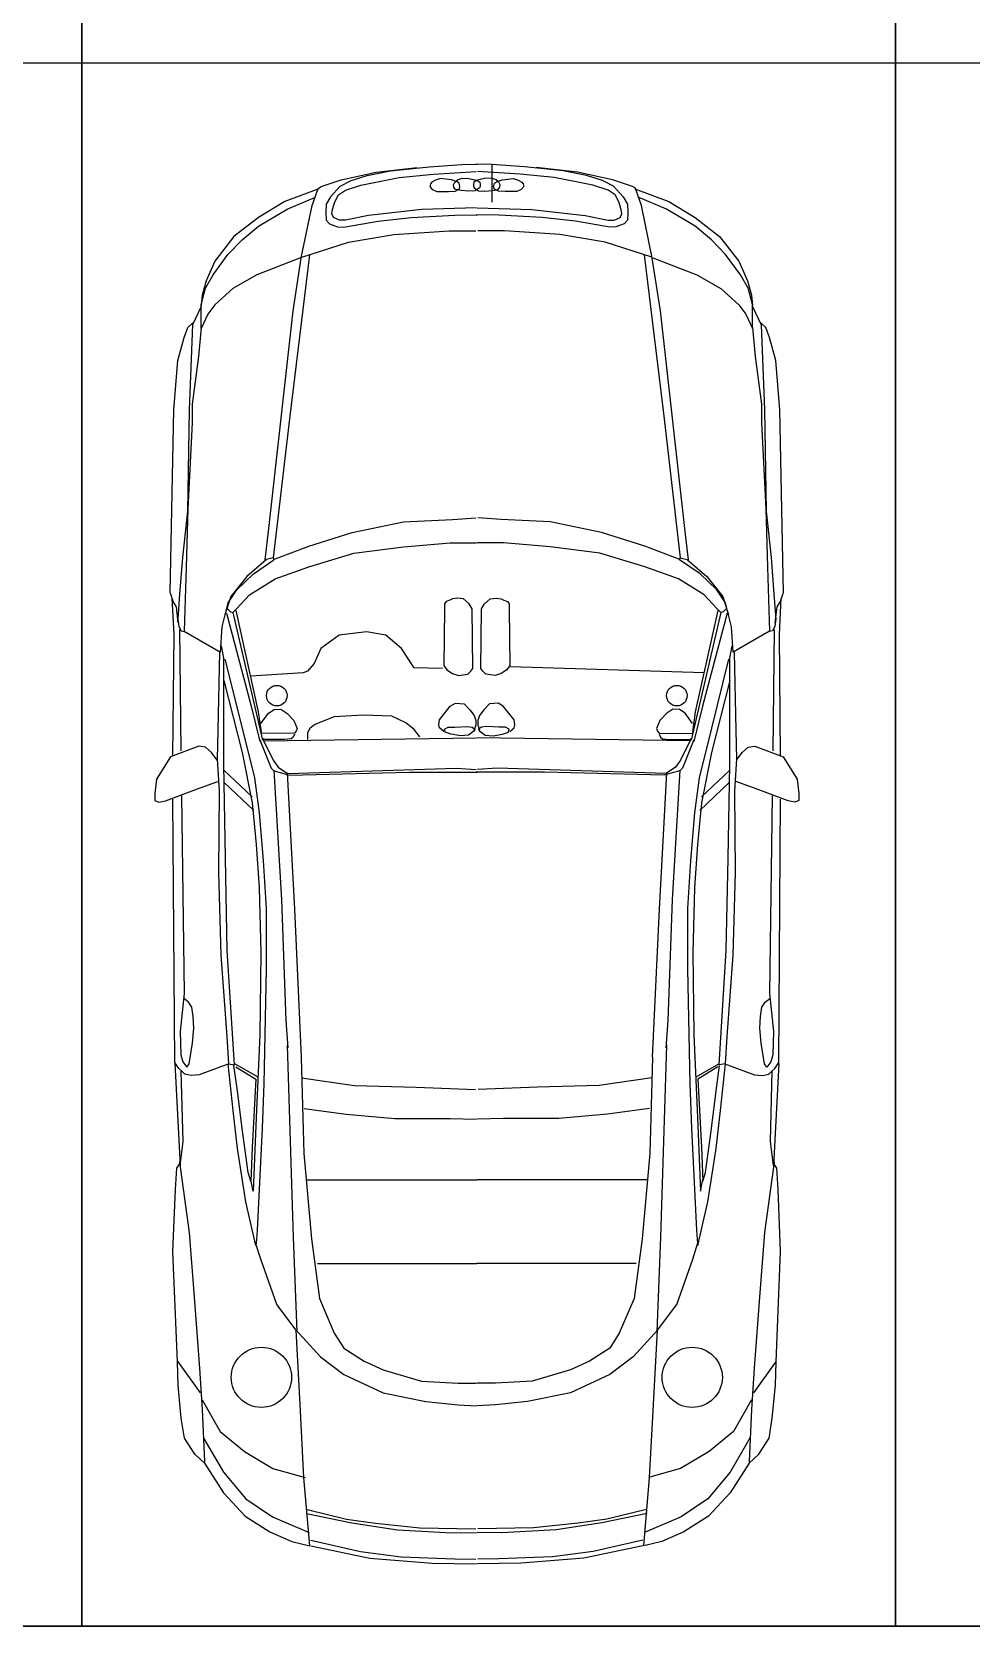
# Model space of a CAD drawing. Header units: inches. Extents: x 484217 to 497210, y -26946 to -21493.
# Drawn here: x 491465 to 491580.7, y -22743.9 to -22547.2 of the extents above; entities that cross this region are included whole.
import ezdxf

# ---------------------------------------------------------------- set-up
doc = ezdxf.new("R2010")
doc.units = ezdxf.units.IN
doc.header["$LTSCALE"] = 20
doc.header["$MEASUREMENT"] = 0
doc.layers.add('ceco.net 93', color=161, linetype='Continuous')
doc.layers.add('Parking', color=7, linetype='Continuous')

msp = doc.modelspace()

# ---------------------------------------------------------------- linework, layer by layer
at = {"layer": 'ceco.net 93'}
for p, q in [((491507.41, -22564.55), (491512.47, -22563.95)), ((491509.18, -22564.4), (491513.95, -22563.89)), ((491513.95, -22563.89), (491517.97, -22563.6)), ((491517.97, -22563.6), (491519.9, -22563.55)), ((491521.66, -22563.6), (491519.73, -22563.55)), ((491525.68, -22563.89), (491521.66, -22563.6)), ((491521.66, -22563.6), (491521.66, -22568.26)), ((491530.44, -22564.4), (491525.68, -22563.89)), ((491532.22, -22564.55), (491527.15, -22563.95)), ((491500.64, -22566.33), (491503.1, -22565.51)), ((491502.95, -22566.27), (491501.76, -22567.58)), ((491502.95, -22566.27), (491504.31, -22565.59)), ((491503.1, -22565.51), (491507.41, -22564.55)), ((491503.63, -22566.78), (491505.5, -22566.16)), ((491504.31, -22565.59), (491506.29, -22564.97)), ((491505.5, -22566.16), (491510.26, -22565.19)), ((491506.29, -22564.97), (491509.18, -22564.4)), ((491510.26, -22565.19), (491514.46, -22564.8)), ((491514.1, -22565.99), (491514.03, -22566.33)), ((491514.26, -22565.76), (491514.1, -22565.99)), ((491514.72, -22565.53), (491514.26, -22565.76)), ((491514.46, -22564.8), (491519.73, -22564.46)), ((491515.33, -22565.34), (491514.72, -22565.53)), ((491515.98, -22565.41), (491515.33, -22565.34)), ((491516.71, -22565.49), (491515.98, -22565.41)), ((491517.4, -22565.72), (491516.71, -22565.49)), ((491516.94, -22566.1), (491517.09, -22565.76)), ((491516.97, -22566.41), (491516.94, -22566.1)), ((491517.09, -22565.76), (491517.43, -22565.49)), ((491517.62, -22565.91), (491517.4, -22565.72)), ((491517.43, -22565.49), (491518.01, -22565.3)), ((491517.74, -22566.33), (491517.62, -22565.91)), ((491518.01, -22565.3), (491518.85, -22565.34)), ((491518.85, -22565.34), (491519.39, -22565.45)), ((491519.39, -22565.45), (491519.85, -22565.57)), ((491519.44, -22565.76), (491519.4, -22566.03)), ((491519.4, -22566.03), (491519.4, -22566.29)), ((491519.78, -22565.57), (491519.44, -22565.76)), ((491520.24, -22565.45), (491519.78, -22565.57)), ((491519.85, -22565.57), (491520.19, -22565.76)), ((491525.17, -22564.8), (491519.9, -22564.46)), ((491520.19, -22565.76), (491520.23, -22566.03)), ((491520.23, -22566.03), (491520.23, -22566.29)), ((491520.78, -22565.34), (491520.24, -22565.45)), ((491521.62, -22565.3), (491520.78, -22565.34)), ((491522.2, -22565.49), (491521.62, -22565.3)), ((491521.89, -22566.33), (491522, -22565.91)), ((491522, -22565.91), (491522.23, -22565.72)), ((491522.54, -22565.76), (491522.2, -22565.49)), ((491522.23, -22565.72), (491522.92, -22565.49)), ((491522.69, -22566.1), (491522.54, -22565.76)), ((491522.66, -22566.41), (491522.69, -22566.1)), ((491522.92, -22565.49), (491523.65, -22565.41)), ((491523.65, -22565.41), (491524.3, -22565.34)), ((491524.3, -22565.34), (491524.91, -22565.53)), ((491524.91, -22565.53), (491525.37, -22565.76)), ((491529.37, -22565.19), (491525.17, -22564.8)), ((491525.37, -22565.76), (491525.53, -22565.99)), ((491525.53, -22565.99), (491525.6, -22566.33)), ((491534.13, -22566.16), (491529.37, -22565.19)), ((491533.34, -22564.97), (491530.44, -22564.4)), ((491536.53, -22565.51), (491532.22, -22564.55)), ((491535.32, -22565.59), (491533.34, -22564.97)), ((491536, -22566.78), (491534.13, -22566.16)), ((491536.68, -22566.27), (491535.32, -22565.59)), ((491538.99, -22566.33), (491536.53, -22565.51)), ((491536.68, -22566.27), (491537.87, -22567.58)), ((491496.15, -22568.17), (491492.91, -22570.13)), ((491500.33, -22566.62), (491496.15, -22568.17)), ((491496.42, -22569.12), (491499.93, -22567.63)), ((491499.52, -22568.64), (491500.27, -22566.56)), ((491500.27, -22566.56), (491500.64, -22566.33)), ((491501.76, -22567.58), (491501.25, -22568.49)), ((491502.04, -22569.17), (491502.32, -22568.2)), ((491502.32, -22568.2), (491502.78, -22567.35)), ((491502.78, -22567.35), (491503.63, -22566.78)), ((491514.03, -22566.33), (491514.33, -22566.68)), ((491514.33, -22566.68), (491514.87, -22566.91)), ((491514.87, -22566.91), (491515.67, -22566.95)), ((491515.67, -22566.95), (491516.32, -22566.91)), ((491516.32, -22566.91), (491517.13, -22566.87)), ((491517.17, -22566.68), (491516.97, -22566.41)), ((491517.13, -22566.87), (491517.7, -22566.6)), ((491517.89, -22566.79), (491517.17, -22566.68)), ((491517.66, -22566.6), (491517.74, -22566.33)), ((491518.85, -22566.87), (491517.89, -22566.79)), ((491519.23, -22566.87), (491518.85, -22566.83)), ((491519.62, -22566.83), (491519.23, -22566.87)), ((491519.4, -22566.29), (491519.48, -22566.49)), ((491519.48, -22566.49), (491519.78, -22566.68)), ((491519.85, -22566.68), (491519.62, -22566.83)), ((491519.78, -22566.68), (491520.01, -22566.83)), ((491520.15, -22566.49), (491519.85, -22566.68)), ((491520.01, -22566.83), (491520.4, -22566.87)), ((491520.23, -22566.29), (491520.15, -22566.49)), ((491520.4, -22566.87), (491520.78, -22566.83)), ((491520.78, -22566.87), (491521.74, -22566.79)), ((491521.74, -22566.79), (491522.46, -22566.68)), ((491521.97, -22566.6), (491521.89, -22566.33)), ((491522.5, -22566.87), (491521.93, -22566.6)), ((491522.46, -22566.68), (491522.66, -22566.41)), ((491523.31, -22566.91), (491522.5, -22566.87)), ((491523.96, -22566.95), (491523.31, -22566.91)), ((491524.76, -22566.91), (491523.96, -22566.95)), ((491525.3, -22566.68), (491524.76, -22566.91)), ((491525.6, -22566.33), (491525.3, -22566.68)), ((491536.85, -22567.35), (491536, -22566.78)), ((491537.31, -22568.2), (491536.85, -22567.35)), ((491537.59, -22569.17), (491537.31, -22568.2)), ((491537.87, -22567.58), (491538.38, -22568.49)), ((491539.36, -22566.56), (491538.99, -22566.33)), ((491539.3, -22566.62), (491543.48, -22568.17)), ((491540.11, -22568.64), (491539.36, -22566.56)), ((491543.21, -22569.12), (491539.7, -22567.63)), ((491543.48, -22568.17), (491546.72, -22570.13)), ((491492.91, -22570.13), (491489.88, -22572.49)), ((491492.91, -22571.21), (491496.42, -22569.12)), ((491498.18, -22575.13), (491499.52, -22568.64)), ((491501.25, -22568.49), (491501.19, -22569.56)), ((491501.19, -22569.56), (491501.25, -22570.47)), ((491501.93, -22569.68), (491502.04, -22569.17)), ((491502.15, -22570.13), (491501.93, -22569.68)), ((491502.89, -22570.47), (491502.15, -22570.13)), ((491506.46, -22569.91), (491503.63, -22570.47)), ((491513.04, -22569.17), (491506.46, -22569.91)), ((491507.65, -22570.59), (491511.74, -22570.13)), ((491511.74, -22570.13), (491517.12, -22569.85)), ((491519.79, -22568.94), (491513.04, -22569.17)), ((491517.12, -22569.85), (491519.9, -22569.79)), ((491522.51, -22569.85), (491519.73, -22569.79)), ((491519.84, -22568.94), (491526.59, -22569.17)), ((491527.89, -22570.13), (491522.51, -22569.85)), ((491526.59, -22569.17), (491533.17, -22569.91)), ((491531.98, -22570.59), (491527.89, -22570.13)), ((491533.17, -22569.91), (491536, -22570.47)), ((491536.74, -22570.47), (491537.48, -22570.13)), ((491537.48, -22570.13), (491537.7, -22569.68)), ((491537.7, -22569.68), (491537.59, -22569.17)), ((491538.38, -22568.49), (491538.44, -22569.56)), ((491538.44, -22569.56), (491538.38, -22570.47)), ((491541.45, -22575.13), (491540.11, -22568.64)), ((491546.72, -22571.21), (491543.21, -22569.12)), ((491546.72, -22570.13), (491549.75, -22572.49)), ((491490.89, -22572.9), (491492.91, -22571.21)), ((491501.25, -22570.47), (491501.64, -22570.93)), ((491501.64, -22570.93), (491502.66, -22571.27)), ((491502.66, -22571.27), (491503.4, -22571.32)), ((491503.63, -22570.47), (491502.89, -22570.47)), ((491503.4, -22571.32), (491507.65, -22570.59)), ((491509.57, -22572.22), (491516.42, -22571.77)), ((491516.42, -22571.77), (491519.69, -22571.77)), ((491523.21, -22571.77), (491519.93, -22571.77)), ((491530.06, -22572.22), (491523.21, -22571.77)), ((491536.23, -22571.32), (491531.98, -22570.59)), ((491536, -22570.47), (491536.74, -22570.47)), ((491536.96, -22571.27), (491536.23, -22571.32)), ((491537.99, -22570.93), (491536.96, -22571.27)), ((491538.38, -22570.47), (491537.99, -22570.93)), ((491548.74, -22572.9), (491546.72, -22571.21)), ((491489.88, -22572.49), (491487.52, -22575.53)), ((491489.14, -22574.72), (491490.89, -22572.9)), ((491498.26, -22575.05), (491503.99, -22573.19)), ((491503.99, -22573.19), (491509.57, -22572.22)), ((491535.64, -22573.19), (491530.06, -22572.22)), ((491541.37, -22575.05), (491535.64, -22573.19)), ((491550.49, -22574.72), (491548.74, -22572.9)), ((491549.75, -22572.49), (491552.11, -22575.53)), ((491487.52, -22575.53), (491486.44, -22577.96)), ((491487.32, -22577.22), (491489.14, -22574.72)), ((491498.1, -22575.13), (491492.71, -22577.22)), ((491499.17, -22574.75), (491496.72, -22594.96)), ((491497.18, -22581.66), (491498.18, -22575.14)), ((491540.46, -22574.75), (491542.91, -22594.96)), ((491542.45, -22581.66), (491541.45, -22575.14)), ((491541.52, -22575.13), (491546.92, -22577.22)), ((491552.31, -22577.22), (491550.49, -22574.72)), ((491552.11, -22575.53), (491553.19, -22577.96)), ((491486.44, -22577.96), (491485.97, -22579.71)), ((491486.38, -22578.84), (491487.32, -22577.22)), ((491492.71, -22577.22), (491489.75, -22578.9)), ((491546.92, -22577.22), (491549.88, -22578.9)), ((491553.25, -22578.84), (491552.31, -22577.22)), ((491553.19, -22577.96), (491553.66, -22579.71)), ((491485.84, -22580.86), (491486.38, -22578.84)), ((491485.97, -22579.71), (491485.84, -22581)), ((491489.75, -22578.9), (491487.52, -22580.93)), ((491549.88, -22578.9), (491552.11, -22580.93)), ((491553.79, -22580.86), (491553.25, -22578.84)), ((491553.66, -22579.71), (491553.79, -22581)), ((491485.84, -22581.12), (491484.76, -22583.38)), ((491485.84, -22583.83), (491485.84, -22580.86)), ((491487.52, -22580.93), (491486.64, -22582.08)), ((491494.19, -22608.52), (491497.18, -22581.66)), ((491545.44, -22608.52), (491542.45, -22581.66)), ((491552.11, -22580.93), (491552.98, -22582.08)), ((491553.79, -22583.83), (491553.79, -22580.86)), ((491553.79, -22581.12), (491554.87, -22583.38)), ((491483.75, -22584.96), (491484.2, -22583.72)), ((491484.2, -22583.72), (491484.82, -22583.15)), ((491484.76, -22583.38), (491484.37, -22593.88)), ((491485.84, -22583.72), (491485.5, -22587.28)), ((491486.64, -22582.08), (491485.84, -22583.83)), ((491552.98, -22582.08), (491553.79, -22583.83)), ((491553.79, -22583.72), (491554.13, -22587.28)), ((491555.43, -22583.72), (491554.81, -22583.15)), ((491554.87, -22583.38), (491555.26, -22593.88)), ((491555.88, -22584.96), (491555.43, -22583.72)), ((491482.96, -22587.79), (491483.75, -22584.96)), ((491556.67, -22587.79), (491555.88, -22584.96)), ((491482.45, -22593.88), (491482.96, -22587.79)), ((491485.5, -22587.28), (491484.71, -22593.15)), ((491554.13, -22587.28), (491554.92, -22593.15)), ((491557.18, -22593.88), (491556.67, -22587.79)), ((491484.71, -22593.15), (491484.71, -22595.47)), ((491554.92, -22593.15), (491554.92, -22595.47)), ((491482, -22616.42), (491482.45, -22593.88)), ((491484.37, -22593.88), (491484.14, -22606.37)), ((491484.71, -22595.47), (491484.2, -22606.08)), ((491496.72, -22594.96), (491494.72, -22612.11)), ((491542.91, -22594.96), (491544.9, -22612.11)), ((491554.92, -22595.47), (491555.43, -22606.08)), ((491555.26, -22593.88), (491555.49, -22606.37)), ((491557.63, -22616.42), (491557.18, -22593.88)), ((491484.14, -22606.37), (491483.52, -22612.07)), ((491484.2, -22606.08), (491483.97, -22613.26)), ((491510.78, -22607.69), (491516.81, -22607.39)), ((491516.81, -22607.39), (491519.68, -22607.19)), ((491522.82, -22607.39), (491519.95, -22607.19)), ((491528.85, -22607.69), (491522.82, -22607.39)), ((491555.43, -22606.08), (491555.66, -22613.26)), ((491555.49, -22606.37), (491556.11, -22612.07)), ((491493.73, -22612.38), (491494.19, -22608.52)), ((491499.12, -22610.66), (491504.46, -22608.98)), ((491504.46, -22608.98), (491510.78, -22607.69)), ((491535.17, -22608.98), (491528.85, -22607.69)), ((491540.51, -22610.66), (491535.17, -22608.98)), ((491545.9, -22612.38), (491545.44, -22608.52)), ((491494.77, -22612.34), (491499.12, -22610.66)), ((491504.66, -22611.55), (491510.78, -22610.76)), ((491510.78, -22610.76), (491516.52, -22610.26)), ((491516.52, -22610.26), (491519.78, -22610.26)), ((491523.11, -22610.26), (491519.85, -22610.26)), ((491528.85, -22610.76), (491523.11, -22610.26)), ((491534.97, -22611.55), (491528.85, -22610.76)), ((491544.86, -22612.34), (491540.51, -22610.66)), ((491483.52, -22612.07), (491483.18, -22616.59)), ((491483.97, -22613.26), (491483.75, -22621.16)), ((491493.85, -22612.35), (491491.48, -22614.44)), ((491492.27, -22614.1), (491494.81, -22612.35)), ((491494.72, -22612.11), (491493.73, -22612.38)), ((491494.81, -22612.35), (491494.75, -22612.13)), ((491494.97, -22614.71), (491499.12, -22613.23)), ((491499.12, -22613.23), (491504.66, -22611.55)), ((491540.51, -22613.23), (491534.97, -22611.55)), ((491544.66, -22614.71), (491540.51, -22613.23)), ((491544.82, -22612.35), (491544.88, -22612.13)), ((491547.36, -22614.1), (491544.82, -22612.35)), ((491544.9, -22612.11), (491545.9, -22612.38)), ((491545.78, -22612.35), (491548.15, -22614.44)), ((491555.66, -22613.26), (491555.88, -22621.16)), ((491556.11, -22612.07), (491556.44, -22616.59)), ((491491.48, -22614.44), (491489.5, -22616.87)), ((491490.24, -22616.08), (491492.27, -22614.1)), ((491491.81, -22616.69), (491494.97, -22614.71)), ((491547.82, -22616.69), (491544.66, -22614.71)), ((491549.39, -22616.08), (491547.36, -22614.1)), ((491548.15, -22614.44), (491550.13, -22616.87)), ((491482.11, -22616.59), (491482, -22616.42)), ((491482.39, -22617.49), (491482.11, -22616.59)), ((491482.52, -22621.58), (491482.28, -22617.09)), ((491483.18, -22616.59), (491482.96, -22619.69)), ((491489.5, -22616.87), (491488.77, -22619.13)), ((491489.16, -22617.66), (491490.24, -22616.08)), ((491490.23, -22618.38), (491491.81, -22616.69)), ((491516.47, -22617.34), (491516.02, -22617.52)), ((491516.82, -22617.17), (491516.47, -22617.34)), ((491517.45, -22617.08), (491516.82, -22617.17)), ((491518.16, -22617.17), (491517.45, -22617.08)), ((491518.88, -22617.79), (491518.16, -22617.17)), ((491520.75, -22617.79), (491521.47, -22617.17)), ((491521.47, -22617.17), (491522.18, -22617.08)), ((491522.18, -22617.08), (491522.81, -22617.17)), ((491522.81, -22617.17), (491523.16, -22617.34)), ((491523.16, -22617.34), (491523.61, -22617.52)), ((491549.4, -22618.38), (491547.82, -22616.69)), ((491550.47, -22617.66), (491549.39, -22616.08)), ((491550.13, -22616.87), (491550.86, -22619.13)), ((491556.44, -22616.59), (491556.67, -22619.69)), ((491557.11, -22621.58), (491557.35, -22617.09)), ((491557.23, -22617.49), (491557.52, -22616.59)), ((491557.52, -22616.59), (491557.63, -22616.42)), ((491482.79, -22618.17), (491482.39, -22617.49)), ((491483.02, -22620.15), (491482.79, -22618.17)), ((491488.43, -22620.65), (491489.16, -22617.66)), ((491488.95, -22618.95), (491491.98, -22630.4)), ((491489.04, -22618.38), (491489.44, -22618.77)), ((491489.44, -22618.77), (491489.73, -22618.87)), ((491489.73, -22618.87), (491490.23, -22618.38)), ((491489.75, -22618.87), (491493.41, -22634.61)), ((491490.11, -22618.6), (491492.88, -22631.12)), ((491515.84, -22618.42), (491515.75, -22625.4)), ((491516.02, -22617.52), (491515.84, -22617.79)), ((491515.84, -22617.79), (491515.84, -22618.6)), ((491519.24, -22618.42), (491518.88, -22617.79)), ((491519.32, -22625.75), (491519.24, -22618.42)), ((491520.3, -22625.75), (491520.39, -22618.42)), ((491520.39, -22618.42), (491520.75, -22617.79)), ((491523.61, -22617.52), (491523.79, -22617.79)), ((491523.79, -22617.79), (491523.79, -22618.6)), ((491523.79, -22618.42), (491523.88, -22625.4)), ((491549.88, -22618.87), (491546.22, -22634.61)), ((491549.52, -22618.6), (491546.75, -22631.12)), ((491550.68, -22618.95), (491547.65, -22630.4)), ((491549.9, -22618.87), (491549.4, -22618.38)), ((491550.19, -22618.77), (491549.9, -22618.87)), ((491550.59, -22618.38), (491550.19, -22618.77)), ((491551.2, -22620.65), (491550.47, -22617.66)), ((491556.61, -22620.15), (491556.84, -22618.17)), ((491556.84, -22618.17), (491557.23, -22617.49)), ((491482.96, -22619.69), (491483.07, -22620.6)), ((491483.07, -22620.6), (491483.35, -22621.11)), ((491483.16, -22620.94), (491483.32, -22635.94)), ((491483.35, -22621.11), (491483.75, -22621.22)), ((491483.75, -22621.16), (491488.21, -22623.76)), ((491488.21, -22623.76), (491488.43, -22620.65)), ((491506.23, -22621.25), (491502.84, -22621.66)), ((491508.6, -22621.66), (491506.23, -22621.25)), ((491551.42, -22623.76), (491551.2, -22620.65)), ((491555.88, -22621.16), (491551.42, -22623.76)), ((491556.28, -22621.11), (491555.88, -22621.22)), ((491556.56, -22620.6), (491556.28, -22621.11)), ((491556.47, -22620.94), (491556.3, -22635.94)), ((491556.67, -22619.69), (491556.56, -22620.6)), ((491482.36, -22636.59), (491482.52, -22621.58)), ((491488.62, -22624.49), (491488.33, -22622.96)), ((491500.58, -22623.3), (491499.76, -22625.16)), ((491502.84, -22621.66), (491500.58, -22623.3)), ((491510.55, -22623.3), (491508.6, -22621.66)), ((491512.09, -22625.67), (491510.55, -22623.3)), ((491551.01, -22624.49), (491551.3, -22622.96)), ((491557.27, -22636.59), (491557.11, -22621.58)), ((491488.11, -22623.76), (491487.89, -22633.37)), ((491488.62, -22637.6), (491488.62, -22624.49)), ((491488.77, -22624.63), (491490.87, -22633.15)), ((491499.76, -22625.16), (491498.93, -22626.08)), ((491550.86, -22624.63), (491548.75, -22633.15)), ((491551.01, -22637.6), (491551.01, -22624.49)), ((491551.52, -22623.76), (491551.74, -22633.37)), ((491498.42, -22626.29), (491491.95, -22626.7)), ((491498.93, -22626.08), (491498.42, -22626.29)), ((491515.59, -22625.77), (491512.09, -22625.67)), ((491515.75, -22625.4), (491516.11, -22625.93)), ((491516.11, -22625.93), (491516.82, -22626.38)), ((491516.82, -22626.38), (491517.54, -22626.65)), ((491517.54, -22626.65), (491518.7, -22626.47)), ((491518.7, -22626.47), (491519.06, -22626.11)), ((491519.06, -22626.11), (491519.32, -22625.75)), ((491520.57, -22626.11), (491520.3, -22625.75)), ((491520.93, -22626.47), (491520.57, -22626.11)), ((491522.09, -22626.65), (491520.93, -22626.47)), ((491522.81, -22626.38), (491522.09, -22626.65)), ((491523.52, -22625.93), (491522.81, -22626.38)), ((491523.88, -22625.4), (491523.52, -22625.93)), ((491547.82, -22626.29), (491523.97, -22625.57)), ((491488.62, -22627.25), (491490.87, -22636.14)), ((491551.01, -22627.25), (491548.75, -22636.14)), ((491491.98, -22630.4), (491493.06, -22634.79)), ((491492.88, -22631.12), (491493.23, -22633.63)), ((491494.14, -22631.27), (491494.82, -22630.83)), ((491494.82, -22630.83), (491495.65, -22630.78)), ((491495.65, -22630.78), (491496.38, -22631.27)), ((491515.21, -22632.1), (491516.55, -22630.4)), ((491516.55, -22630.4), (491517.18, -22630.05)), ((491517.18, -22630.05), (491518.25, -22630.14)), ((491518.25, -22630.14), (491518.97, -22630.85)), ((491518.97, -22630.85), (491519.5, -22631.57)), ((491520.66, -22630.85), (491520.13, -22631.57)), ((491521.38, -22630.14), (491520.66, -22630.85)), ((491522.45, -22630.05), (491521.38, -22630.14)), ((491523.07, -22630.4), (491522.45, -22630.05)), ((491524.41, -22632.1), (491523.07, -22630.4)), ((491543.98, -22630.78), (491543.25, -22631.27)), ((491544.81, -22630.83), (491543.98, -22630.78)), ((491545.49, -22631.27), (491544.81, -22630.83)), ((491546.75, -22631.12), (491546.39, -22633.63)), ((491547.65, -22630.4), (491546.57, -22634.79)), ((491493.21, -22632.54), (491494.14, -22631.27)), ((491496.38, -22631.27), (491497.26, -22632.19)), ((491497.26, -22632.19), (491497.65, -22633.17)), ((491499.86, -22632.67), (491499.24, -22633.18)), ((491502.22, -22631.74), (491499.86, -22632.67)), ((491505.82, -22631.54), (491502.22, -22631.74)), ((491509.32, -22631.64), (491505.82, -22631.54)), ((491511.06, -22632.46), (491509.32, -22631.64)), ((491512.09, -22633.29), (491511.06, -22632.46)), ((491515.12, -22632.73), (491515.21, -22632.1)), ((491515.21, -22633.09), (491515.12, -22632.73)), ((491515.75, -22633.54), (491515.21, -22633.09)), ((491515.84, -22633.27), (491516.29, -22633)), ((491516.29, -22633), (491517.09, -22633)), ((491517.09, -22633), (491518.61, -22632.91)), ((491518.61, -22632.91), (491519.24, -22633)), ((491519.24, -22633), (491519.59, -22633.27)), ((491519.5, -22631.57), (491519.68, -22632.19)), ((491519.68, -22632.73), (491519.5, -22633.36)), ((491519.68, -22632.19), (491519.68, -22632.73)), ((491520.13, -22631.57), (491519.95, -22632.19)), ((491519.95, -22632.19), (491519.95, -22632.73)), ((491519.95, -22632.73), (491520.13, -22633.36)), ((491520.39, -22633), (491520.04, -22633.27)), ((491521.02, -22632.91), (491520.39, -22633)), ((491522.54, -22633), (491521.02, -22632.91)), ((491523.34, -22633), (491522.54, -22633)), ((491523.79, -22633.27), (491523.34, -22633)), ((491523.88, -22633.54), (491524.41, -22633.09)), ((491524.5, -22632.73), (491524.41, -22632.1)), ((491524.41, -22633.09), (491524.5, -22632.73)), ((491542.37, -22632.19), (491541.98, -22633.17)), ((491543.25, -22631.27), (491542.37, -22632.19)), ((491546.42, -22632.54), (491545.49, -22631.27)), ((491487.89, -22633.37), (491487.82, -22636.94)), ((491490.87, -22633.15), (491492.4, -22639.27)), ((491493.06, -22634.57), (491494.45, -22638.05)), ((491497.35, -22633.75), (491493.26, -22633.8)), ((491493.41, -22634.39), (491494.71, -22637.09)), ((491493.6, -22634.53), (491493.46, -22634.44)), ((491493.5, -22634.7), (491519.77, -22634.34)), ((491496.09, -22634.53), (491493.6, -22634.53)), ((491496.92, -22634.44), (491496.09, -22634.53)), ((491497.16, -22634.24), (491496.92, -22634.44)), ((491497.35, -22633.85), (491497.16, -22634.24)), ((491497.55, -22633.51), (491497.35, -22633.75)), ((491497.65, -22633.17), (491497.55, -22633.51)), ((491499.24, -22633.18), (491498.93, -22633.7)), ((491498.93, -22633.7), (491498.93, -22634.31)), ((491498.93, -22634.31), (491498.93, -22634.52)), ((491512.81, -22634.21), (491512.09, -22633.29)), ((491515.93, -22633.63), (491515.84, -22633.27)), ((491516.64, -22633.89), (491515.93, -22633.63)), ((491517.81, -22634.07), (491516.64, -22633.89)), ((491518.79, -22633.98), (491517.81, -22634.07)), ((491519.5, -22633.45), (491518.79, -22633.98)), ((491519.59, -22633.27), (491519.5, -22633.54)), ((491546.13, -22634.7), (491519.86, -22634.34)), ((491520.04, -22633.27), (491520.13, -22633.54)), ((491520.13, -22633.45), (491520.84, -22633.98)), ((491520.84, -22633.98), (491521.82, -22634.07)), ((491521.82, -22634.07), (491522.99, -22633.89)), ((491522.99, -22633.89), (491523.7, -22633.63)), ((491523.7, -22633.63), (491523.79, -22633.27)), ((491541.98, -22633.17), (491542.08, -22633.51)), ((491542.08, -22633.51), (491542.28, -22633.75)), ((491542.28, -22633.75), (491546.37, -22633.8)), ((491542.28, -22633.85), (491542.47, -22634.24)), ((491542.47, -22634.24), (491542.71, -22634.44)), ((491542.71, -22634.44), (491543.54, -22634.53)), ((491543.54, -22634.53), (491546.03, -22634.53)), ((491546.22, -22634.39), (491544.92, -22637.09)), ((491546.57, -22634.57), (491545.18, -22638.05)), ((491546.03, -22634.53), (491546.17, -22634.44)), ((491548.75, -22633.15), (491547.23, -22639.27)), ((491551.74, -22633.37), (491551.81, -22636.94)), ((491482.07, -22636.65), (491480.33, -22639.42)), ((491485.56, -22635.34), (491482.07, -22636.65)), ((491486.36, -22635.48), (491485.56, -22635.34)), ((491487.09, -22636.14), (491486.36, -22635.48)), ((491487.82, -22637.09), (491487.09, -22636.14)), ((491487.82, -22636.94), (491488.04, -22640.87)), ((491490.87, -22636.14), (491492.11, -22642.33)), ((491548.75, -22636.14), (491547.52, -22642.33)), ((491551.81, -22636.94), (491551.59, -22640.87)), ((491551.81, -22637.09), (491552.54, -22636.14)), ((491552.54, -22636.14), (491553.27, -22635.48)), ((491553.27, -22635.48), (491554.07, -22635.34)), ((491554.07, -22635.34), (491557.56, -22636.65)), ((491557.56, -22636.65), (491559.3, -22639.42)), ((491488.84, -22649.18), (491488.62, -22637.6)), ((491488.62, -22638.33), (491492.11, -22641.6)), ((491494.45, -22638.05), (491494.8, -22638.4)), ((491494.71, -22637.09), (491495.32, -22637.96)), ((491494.8, -22638.31), (491495.75, -22654.31)), ((491494.8, -22638.4), (491495.75, -22638.66)), ((491495.32, -22637.96), (491496.1, -22638.48)), ((491495.75, -22638.66), (491496.71, -22638.92)), ((491496.1, -22638.48), (491496.53, -22638.74)), ((491496.45, -22638.66), (491497.32, -22655.45)), ((491496.53, -22638.74), (491517.3, -22638.05)), ((491496.71, -22638.92), (491511.48, -22638.57)), ((491511.48, -22638.57), (491519.9, -22638.57)), ((491517.3, -22638.05), (491519.73, -22638.22)), ((491528.15, -22638.57), (491519.72, -22638.57)), ((491522.33, -22638.05), (491519.9, -22638.22)), ((491543.1, -22638.74), (491522.33, -22638.05)), ((491542.92, -22638.92), (491528.15, -22638.57)), ((491543.18, -22638.66), (491542.31, -22655.45)), ((491543.88, -22638.66), (491542.92, -22638.92)), ((491543.53, -22638.48), (491543.1, -22638.74)), ((491544.31, -22637.96), (491543.53, -22638.48)), ((491544.83, -22638.31), (491543.88, -22654.31)), ((491544.83, -22638.4), (491543.88, -22638.66)), ((491544.92, -22637.09), (491544.31, -22637.96)), ((491545.18, -22638.05), (491544.83, -22638.4)), ((491551.01, -22638.33), (491547.52, -22641.6)), ((491550.79, -22649.18), (491551.01, -22637.6)), ((491480.33, -22639.42), (491480.11, -22641.17)), ((491481.42, -22642.11), (491485.71, -22640.51)), ((491485.71, -22640.51), (491487.89, -22639.71)), ((491488.04, -22640.87), (491487.96, -22650.93)), ((491488.69, -22639.85), (491492.33, -22643.28)), ((491492.4, -22639.27), (491492.98, -22643.57)), ((491547.23, -22639.27), (491546.64, -22643.57)), ((491550.94, -22639.85), (491547.3, -22643.28)), ((491551.59, -22640.87), (491551.66, -22650.93)), ((491553.92, -22640.51), (491551.74, -22639.71)), ((491558.21, -22642.11), (491553.92, -22640.51)), ((491559.3, -22639.42), (491559.52, -22641.17)), ((491480.11, -22641.17), (491480.11, -22642.04)), ((491480.11, -22642.04), (491480.62, -22642.26)), ((491480.62, -22642.26), (491481.42, -22642.11)), ((491482.6, -22674.38), (491482.36, -22641.88)), ((491483.4, -22641.48), (491483.73, -22665.87)), ((491492.11, -22642.33), (491492.62, -22647.5)), ((491547.52, -22642.33), (491547.01, -22647.5)), ((491556.22, -22641.48), (491555.9, -22665.87)), ((491557.03, -22674.38), (491557.27, -22641.88)), ((491559.01, -22642.26), (491558.21, -22642.11)), ((491559.52, -22642.04), (491559.01, -22642.26)), ((491559.52, -22641.17), (491559.52, -22642.04)), ((491492.98, -22643.57), (491493.49, -22649.47)), ((491546.64, -22643.57), (491546.14, -22649.47)), ((491492.62, -22647.5), (491492.98, -22652.82)), ((491547.01, -22647.5), (491546.64, -22652.82)), ((491489.06, -22660.54), (491488.84, -22649.18)), ((491493.49, -22649.47), (491493.86, -22655.37)), ((491546.14, -22649.47), (491545.77, -22655.37)), ((491550.57, -22660.54), (491550.79, -22649.18)), ((491487.96, -22650.93), (491488.26, -22661.12)), ((491551.66, -22650.93), (491551.37, -22661.12)), ((491492.98, -22652.82), (491493.2, -22660.83)), ((491495.75, -22654.31), (491496.27, -22669.19)), ((491543.88, -22654.31), (491543.36, -22669.19)), ((491546.64, -22652.82), (491546.43, -22660.83)), ((491493.86, -22655.37), (491493.86, -22662.8)), ((491497.32, -22655.45), (491498.18, -22673.71)), ((491542.31, -22655.45), (491541.45, -22673.71)), ((491545.77, -22655.37), (491545.77, -22662.8)), ((491489.93, -22674.67), (491489.06, -22660.54)), ((491549.7, -22674.67), (491550.57, -22660.54)), ((491488.26, -22661.12), (491488.98, -22671.18)), ((491493.2, -22660.83), (491493.06, -22670.96)), ((491546.43, -22660.83), (491546.57, -22670.96)), ((491551.37, -22661.12), (491550.65, -22671.18)), ((491493.86, -22662.8), (491493.57, -22677)), ((491545.77, -22662.8), (491546.06, -22677)), ((491483.73, -22665.87), (491483.24, -22670.53)), ((491484.29, -22666.91), (491483.64, -22666.43)), ((491555.34, -22666.91), (491555.98, -22666.43)), ((491555.9, -22665.87), (491556.39, -22670.53)), ((491484.69, -22667.56), (491484.29, -22666.91)), ((491484.85, -22668.68), (491484.69, -22667.56)), ((491554.78, -22668.68), (491554.94, -22667.56)), ((491554.94, -22667.56), (491555.34, -22666.91)), ((491484.77, -22671.97), (491484.93, -22670.12)), ((491484.93, -22670.12), (491484.85, -22668.68)), ((491496.27, -22669.19), (491496.53, -22672.58)), ((491543.36, -22669.19), (491543.1, -22672.58)), ((491554.7, -22670.12), (491554.78, -22668.68)), ((491554.86, -22671.97), (491554.7, -22670.12)), ((491483.24, -22670.53), (491483.32, -22673.41)), ((491484.37, -22674.54), (491484.77, -22671.97)), ((491488.98, -22671.18), (491489.2, -22674.53)), ((491493.06, -22670.96), (491492.62, -22681.15)), ((491496.44, -22672.23), (491497.19, -22695.93)), ((491543.19, -22672.23), (491542.44, -22695.93)), ((491546.57, -22670.96), (491547.01, -22681.15)), ((491550.65, -22671.18), (491550.43, -22674.53)), ((491555.26, -22674.54), (491554.86, -22671.97)), ((491556.39, -22670.53), (491556.3, -22673.41)), ((491483.08, -22675.1), (491482.6, -22674.38)), ((491483.32, -22673.41), (491483.56, -22674.3)), ((491483.56, -22674.3), (491484.05, -22674.94)), ((491498.16, -22673.74), (491498.48, -22685.59)), ((491541.47, -22673.74), (491541.15, -22685.59)), ((491556.06, -22674.3), (491555.58, -22674.94)), ((491556.3, -22673.41), (491556.06, -22674.3)), ((491556.55, -22675.1), (491557.03, -22674.38)), ((491482.6, -22674.48), (491483.23, -22687.07)), ((491483.48, -22675.5), (491483.08, -22675.1)), ((491483.63, -22684.12), (491483.39, -22675.44)), ((491483.81, -22675.82), (491483.48, -22675.5)), ((491484.61, -22675.98), (491483.81, -22675.82)), ((491484.05, -22674.94), (491484.37, -22674.54)), ((491485.57, -22675.9), (491484.61, -22675.98)), ((491489.25, -22674.54), (491485.57, -22675.9)), ((491489.76, -22680.3), (491489.15, -22674.53)), ((491489.2, -22674.53), (491489.93, -22674.67)), ((491490.33, -22677.87), (491489.88, -22674.74)), ((491492.77, -22676.13), (491490, -22674.53)), ((491490.09, -22674.9), (491492.56, -22676.44)), ((491498.22, -22676.28), (491504.72, -22677.2)), ((491541.4, -22676.28), (491534.9, -22677.2)), ((491546.86, -22676.13), (491549.63, -22674.53)), ((491549.54, -22674.9), (491547.07, -22676.44)), ((491549.3, -22677.87), (491549.74, -22674.74)), ((491550.43, -22674.53), (491549.7, -22674.67)), ((491549.87, -22680.3), (491550.48, -22674.53)), ((491550.37, -22674.54), (491554.06, -22675.9)), ((491554.06, -22675.9), (491555.02, -22675.98)), ((491555.02, -22675.98), (491555.82, -22675.82)), ((491555.58, -22674.94), (491555.26, -22674.54)), ((491555.82, -22675.82), (491556.14, -22675.5)), ((491556, -22684.12), (491556.24, -22675.44)), ((491556.14, -22675.5), (491556.55, -22675.1)), ((491557.03, -22674.48), (491556.4, -22687.07)), ((491490.9, -22682.5), (491490.33, -22677.87)), ((491492.56, -22676.44), (491492.12, -22684.86)), ((491493.57, -22677), (491493.35, -22682.46)), ((491504.72, -22677.2), (491512.34, -22677.4)), ((491512.34, -22677.4), (491519.65, -22677.7)), ((491527.29, -22677.4), (491519.97, -22677.7)), ((491534.9, -22677.2), (491527.29, -22677.4)), ((491546.06, -22677), (491546.28, -22682.46)), ((491547.07, -22676.44), (491547.51, -22684.86)), ((491548.73, -22682.5), (491549.3, -22677.87)), ((491490.33, -22684.98), (491489.76, -22680.3)), ((491498.53, -22680.04), (491503.71, -22680.75)), ((491541.1, -22680.04), (491535.92, -22680.75)), ((491549.3, -22684.98), (491549.87, -22680.3)), ((491492.6, -22681.16), (491492.24, -22690.26)), ((491503.71, -22680.75), (491509.7, -22681.26)), ((491509.7, -22681.26), (491516.51, -22681.26)), ((491516.51, -22681.26), (491519.76, -22681.36)), ((491523.12, -22681.26), (491519.87, -22681.36)), ((491529.93, -22681.26), (491523.12, -22681.26)), ((491535.92, -22680.75), (491529.93, -22681.26)), ((491547.02, -22681.16), (491547.39, -22690.26)), ((491483.23, -22687.07), (491483.63, -22684.12)), ((491491.63, -22687.95), (491490.9, -22682.5)), ((491493.34, -22682.46), (491492.73, -22695.06)), ((491546.29, -22682.46), (491546.9, -22695.06)), ((491548, -22687.95), (491548.73, -22682.5)), ((491556.4, -22687.07), (491556, -22684.12)), ((491491.35, -22691.56), (491490.33, -22684.98)), ((491492.12, -22684.86), (491491.96, -22689)), ((491498.48, -22685.59), (491499.45, -22696.14)), ((491541.15, -22685.59), (491540.18, -22696.14)), ((491547.51, -22684.86), (491547.67, -22689)), ((491548.28, -22691.56), (491549.3, -22684.98)), ((491482.68, -22690.02), (491482.83, -22687.39)), ((491482.83, -22687.39), (491483.31, -22686.67)), ((491483.15, -22686.67), (491484.35, -22695.36)), ((491491.96, -22689), (491491.63, -22687.95)), ((491547.67, -22689), (491548, -22687.95)), ((491556.48, -22686.67), (491555.28, -22695.36)), ((491556.79, -22687.39), (491556.32, -22686.67)), ((491556.95, -22690.02), (491556.79, -22687.39)), ((491482.36, -22697.67), (491482.68, -22690.02)), ((491492.24, -22690.26), (491491.96, -22688.8)), ((491498.78, -22688.83), (491519.81, -22688.83)), ((491540.84, -22688.83), (491519.81, -22688.83)), ((491547.39, -22690.26), (491547.67, -22688.8)), ((491557.27, -22697.67), (491556.95, -22690.02)), ((491492.56, -22696.93), (491491.35, -22691.56)), ((491547.07, -22696.93), (491548.28, -22691.56)), ((491484.35, -22695.36), (491484.98, -22703.33)), ((491492.73, -22695.06), (491492.65, -22696.2)), ((491497.19, -22695.93), (491497.62, -22707.56)), ((491542.44, -22695.93), (491542.01, -22707.56)), ((491546.9, -22695.06), (491546.98, -22696.2)), ((491555.28, -22695.36), (491554.65, -22703.33)), ((491482.91, -22711.3), (491482.36, -22697.67)), ((491493.18, -22698.63), (491492.55, -22696.63)), ((491492.65, -22696.2), (491492.56, -22696.93)), ((491499.45, -22696.14), (491500.42, -22703.47)), ((491540.18, -22696.14), (491539.21, -22703.47)), ((491546.45, -22698.63), (491547.08, -22696.63)), ((491546.98, -22696.2), (491547.07, -22696.93)), ((491556.72, -22711.3), (491557.27, -22697.67)), ((491495.17, -22704.21), (491493.18, -22698.63)), ((491500.17, -22699.17), (491519.81, -22699.17)), ((491539.46, -22699.17), (491519.81, -22699.17)), ((491544.46, -22704.21), (491546.45, -22698.63)), ((491484.98, -22703.33), (491485.62, -22712.09)), ((491500.42, -22703.47), (491502.25, -22707.78)), ((491539.21, -22703.47), (491537.38, -22707.78)), ((491554.65, -22703.33), (491554.01, -22712.09)), ((491497.56, -22707.39), (491495.17, -22704.21)), ((491542.07, -22707.39), (491544.46, -22704.21)), ((491497.51, -22707.35), (491500.53, -22710.69)), ((491498.04, -22716.56), (491497.56, -22707.39)), ((491502.25, -22707.78), (491503.43, -22709.61)), ((491537.38, -22707.78), (491536.2, -22709.61)), ((491542.12, -22707.35), (491539.1, -22710.69)), ((491541.59, -22716.56), (491542.07, -22707.39)), ((491503.43, -22709.61), (491505.91, -22711.22)), ((491536.2, -22709.61), (491533.72, -22711.22)), ((491482.91, -22711.22), (491485.7, -22715.12)), ((491482.99, -22714.17), (491482.91, -22711.3)), ((491500.53, -22710.69), (491503.43, -22712.84)), ((491505.91, -22711.22), (491508.27, -22712.3)), ((491533.72, -22711.22), (491531.36, -22712.3)), ((491539.1, -22710.69), (491536.2, -22712.84)), ((491556.72, -22711.22), (491553.93, -22715.12)), ((491556.64, -22714.17), (491556.72, -22711.3)), ((491485.62, -22712.09), (491485.94, -22717.19)), ((491503.43, -22712.84), (491508.27, -22715.1)), ((491508.27, -22712.3), (491513.01, -22713.7)), ((491513.01, -22713.7), (491517.53, -22713.92)), ((491526.62, -22713.7), (491522.1, -22713.92)), ((491531.36, -22712.3), (491526.62, -22713.7)), ((491536.2, -22712.84), (491531.36, -22715.1)), ((491554.01, -22712.09), (491553.69, -22717.19)), ((491483.39, -22718.23), (491482.99, -22714.17)), ((491508.27, -22715.1), (491513.54, -22716.18)), ((491517.53, -22713.92), (491519.78, -22713.92)), ((491522.1, -22713.92), (491519.84, -22713.92)), ((491531.36, -22715.1), (491526.08, -22716.18)), ((491556.24, -22718.23), (491556.64, -22714.17)), ((491485.94, -22716), (491488.17, -22719.9)), ((491485.94, -22717.19), (491486.26, -22723.57)), ((491498.51, -22725.56), (491498.04, -22716.56)), ((491513.54, -22716.18), (491517.53, -22716.61)), ((491517.53, -22716.61), (491519.78, -22716.72)), ((491522.1, -22716.61), (491519.84, -22716.72)), ((491526.08, -22716.18), (491522.1, -22716.61)), ((491541.11, -22725.56), (491541.59, -22716.56)), ((491553.69, -22716), (491551.46, -22719.9)), ((491553.69, -22717.19), (491553.37, -22723.57)), ((491483.79, -22720.7), (491483.39, -22718.23)), ((491555.84, -22720.7), (491556.24, -22718.23)), ((491485.06, -22722.69), (491483.79, -22720.7)), ((491486.1, -22720.62), (491488.57, -22724.92)), ((491488.17, -22719.9), (491491.19, -22722.37)), ((491551.46, -22719.9), (491548.44, -22722.37)), ((491553.53, -22720.62), (491551.06, -22724.92)), ((491554.57, -22722.69), (491555.84, -22720.7)), ((491486.26, -22723.81), (491485.06, -22722.69)), ((491486.26, -22723.57), (491486.26, -22723.81)), ((491491.19, -22722.37), (491494.69, -22724.45)), ((491548.44, -22722.37), (491544.94, -22724.45)), ((491553.37, -22723.81), (491554.57, -22722.69)), ((491553.37, -22723.57), (491553.37, -22723.81)), ((491486.26, -22723.81), (491488.57, -22727.47)), ((491488.57, -22724.92), (491491.35, -22728.19)), ((491494.69, -22724.45), (491498.67, -22725.56)), ((491499.23, -22734.01), (491498.51, -22725.56)), ((491540.4, -22734.01), (491541.11, -22725.56)), ((491544.94, -22724.45), (491540.96, -22725.56)), ((491551.06, -22724.92), (491548.28, -22728.19)), ((491553.37, -22723.81), (491551.06, -22727.47)), ((491488.57, -22727.47), (491491.27, -22730.34)), ((491551.06, -22727.47), (491548.36, -22730.34)), ((491491.35, -22728.19), (491494.61, -22730.42)), ((491548.28, -22728.19), (491545.01, -22730.42)), ((491491.27, -22730.34), (491494.3, -22732.26)), ((491494.61, -22730.42), (491499.15, -22732.34)), ((491498.83, -22730.01), (491504.4, -22731.15)), ((491498.9, -22729.5), (491503.77, -22730.7)), ((491503.77, -22730.7), (491507.31, -22731.21)), ((491504.4, -22731.15), (491510.03, -22732.03)), ((491507.31, -22731.21), (491512.81, -22731.78)), ((491532.32, -22731.21), (491526.82, -22731.78)), ((491535.23, -22731.15), (491529.6, -22732.03)), ((491535.86, -22730.7), (491532.32, -22731.21)), ((491540.8, -22730.01), (491535.23, -22731.15)), ((491540.73, -22729.5), (491535.86, -22730.7)), ((491545.01, -22730.42), (491540.48, -22732.34)), ((491548.36, -22730.34), (491545.33, -22732.26)), ((491494.3, -22732.26), (491497, -22733.45)), ((491499.34, -22733.3), (491505.47, -22734.69)), ((491510.03, -22732.03), (491516.73, -22732.41)), ((491512.81, -22731.78), (491519.71, -22731.91)), ((491516.73, -22732.41), (491519.77, -22732.35)), ((491522.9, -22732.41), (491519.86, -22732.35)), ((491526.82, -22731.78), (491519.92, -22731.91)), ((491529.6, -22732.03), (491522.9, -22732.41)), ((491540.29, -22733.3), (491534.16, -22734.69)), ((491545.33, -22732.26), (491542.63, -22733.45)), ((491497, -22733.45), (491499.23, -22734.01)), ((491499.34, -22734), (491506.61, -22735.52)), ((491505.47, -22734.69), (491510.47, -22735.33)), ((491510.47, -22735.33), (491517.11, -22735.58)), ((491529.16, -22735.33), (491522.52, -22735.58)), ((491534.16, -22734.69), (491529.16, -22735.33)), ((491540.29, -22734), (491533.02, -22735.52)), ((491542.63, -22733.45), (491540.4, -22734.01)), ((491506.61, -22735.52), (491514.33, -22736.15)), ((491514.33, -22736.15), (491519.77, -22736.21)), ((491517.11, -22735.58), (491519.71, -22735.64)), ((491525.3, -22736.15), (491519.86, -22736.21)), ((491522.52, -22735.58), (491519.92, -22735.64)), ((491533.02, -22735.52), (491525.3, -22736.15))]:
    msp.add_line(p, q, dxfattribs=at)
for centre, radius in [((491495.16, -22629.12), 1.27), ((491544.47, -22629.12), 1.27), ((491493.26, -22713.21), 3.71), ((491546.37, -22713.21), 3.71)]:
    msp.add_circle(centre, radius, dxfattribs=at)
at = {"layer": 'Parking'}
for p, q in [((491471.11, -22358.3), (491471.11, -22551.1)), ((491471.11, -22551.1), (491471.11, -22358.3)), ((491471.11, -22358.3), (491471.11, -22551.1)), ((491471.11, -22358.3), (491471.11, -22551.1)), ((491471.11, -22551.1), (491471.11, -22358.3)), ((491471.11, -22358.3), (491471.11, -22551.1)), ((491571.41, -22358.3), (491571.41, -22551.1)), ((491571.41, -22551.1), (491571.41, -22358.3)), ((491571.41, -22358.3), (491571.41, -22551.1)), ((491571.41, -22358.3), (491571.41, -22551.1)), ((491571.41, -22551.1), (491571.41, -22358.3)), ((491571.41, -22358.3), (491571.41, -22551.1)), ((491471.11, -22551.1), (491370.81, -22551.1)), ((491471.11, -22551.1), (491370.81, -22551.1)), ((491471.11, -22551.1), (491370.81, -22551.1)), ((491471.11, -22551.1), (491370.81, -22551.1)), ((491471.11, -22743.9), (491471.11, -22551.1)), ((491571.41, -22551.1), (491471.11, -22551.1)), ((491471.11, -22551.1), (491471.11, -22743.9)), ((491471.11, -22743.9), (491471.11, -22551.1)), ((491571.41, -22551.1), (491471.11, -22551.1)), ((491571.41, -22551.1), (491471.11, -22551.1)), ((491471.11, -22743.9), (491471.11, -22551.1)), ((491471.11, -22551.1), (491471.11, -22743.9)), ((491471.11, -22743.9), (491471.11, -22551.1)), ((491471.11, -22743.9), (491471.11, -22551.1)), ((491571.41, -22551.1), (491471.11, -22551.1)), ((491471.11, -22551.1), (491471.11, -22743.9)), ((491471.11, -22743.9), (491471.11, -22551.1)), ((491571.41, -22743.9), (491571.41, -22551.1)), ((491671.71, -22551.1), (491571.41, -22551.1)), ((491571.41, -22551.1), (491571.41, -22743.9)), ((491571.41, -22743.9), (491571.41, -22551.1)), ((491671.71, -22551.1), (491571.41, -22551.1)), ((491671.71, -22551.1), (491571.41, -22551.1)), ((491571.41, -22743.9), (491571.41, -22551.1)), ((491571.41, -22551.1), (491571.41, -22743.9)), ((491571.41, -22743.9), (491571.41, -22551.1)), ((491571.41, -22743.9), (491571.41, -22551.1)), ((491671.71, -22551.1), (491571.41, -22551.1)), ((491571.41, -22551.1), (491571.41, -22743.9)), ((491571.41, -22743.9), (491571.41, -22551.1)), ((491370.81, -22743.9), (491471.11, -22743.9)), ((491471.11, -22743.9), (491370.81, -22743.9)), ((491370.81, -22743.9), (491471.11, -22743.9)), ((491471.11, -22743.9), (491370.81, -22743.9)), ((491370.81, -22743.9), (491471.11, -22743.9)), ((491471.11, -22743.9), (491370.81, -22743.9)), ((491471.11, -22743.9), (491571.41, -22743.9)), ((491571.41, -22743.9), (491471.11, -22743.9)), ((491471.11, -22743.9), (491571.41, -22743.9)), ((491571.41, -22743.9), (491471.11, -22743.9)), ((491471.11, -22743.9), (491571.41, -22743.9)), ((491571.41, -22743.9), (491471.11, -22743.9)), ((491571.41, -22743.9), (491671.71, -22743.9)), ((491671.71, -22743.9), (491571.41, -22743.9)), ((491571.41, -22743.9), (491671.71, -22743.9)), ((491671.71, -22743.9), (491571.41, -22743.9)), ((491571.41, -22743.9), (491671.71, -22743.9)), ((491671.71, -22743.9), (491571.41, -22743.9))]:
    msp.add_line(p, q, dxfattribs=at)

doc.saveas('drawing.dxf')
